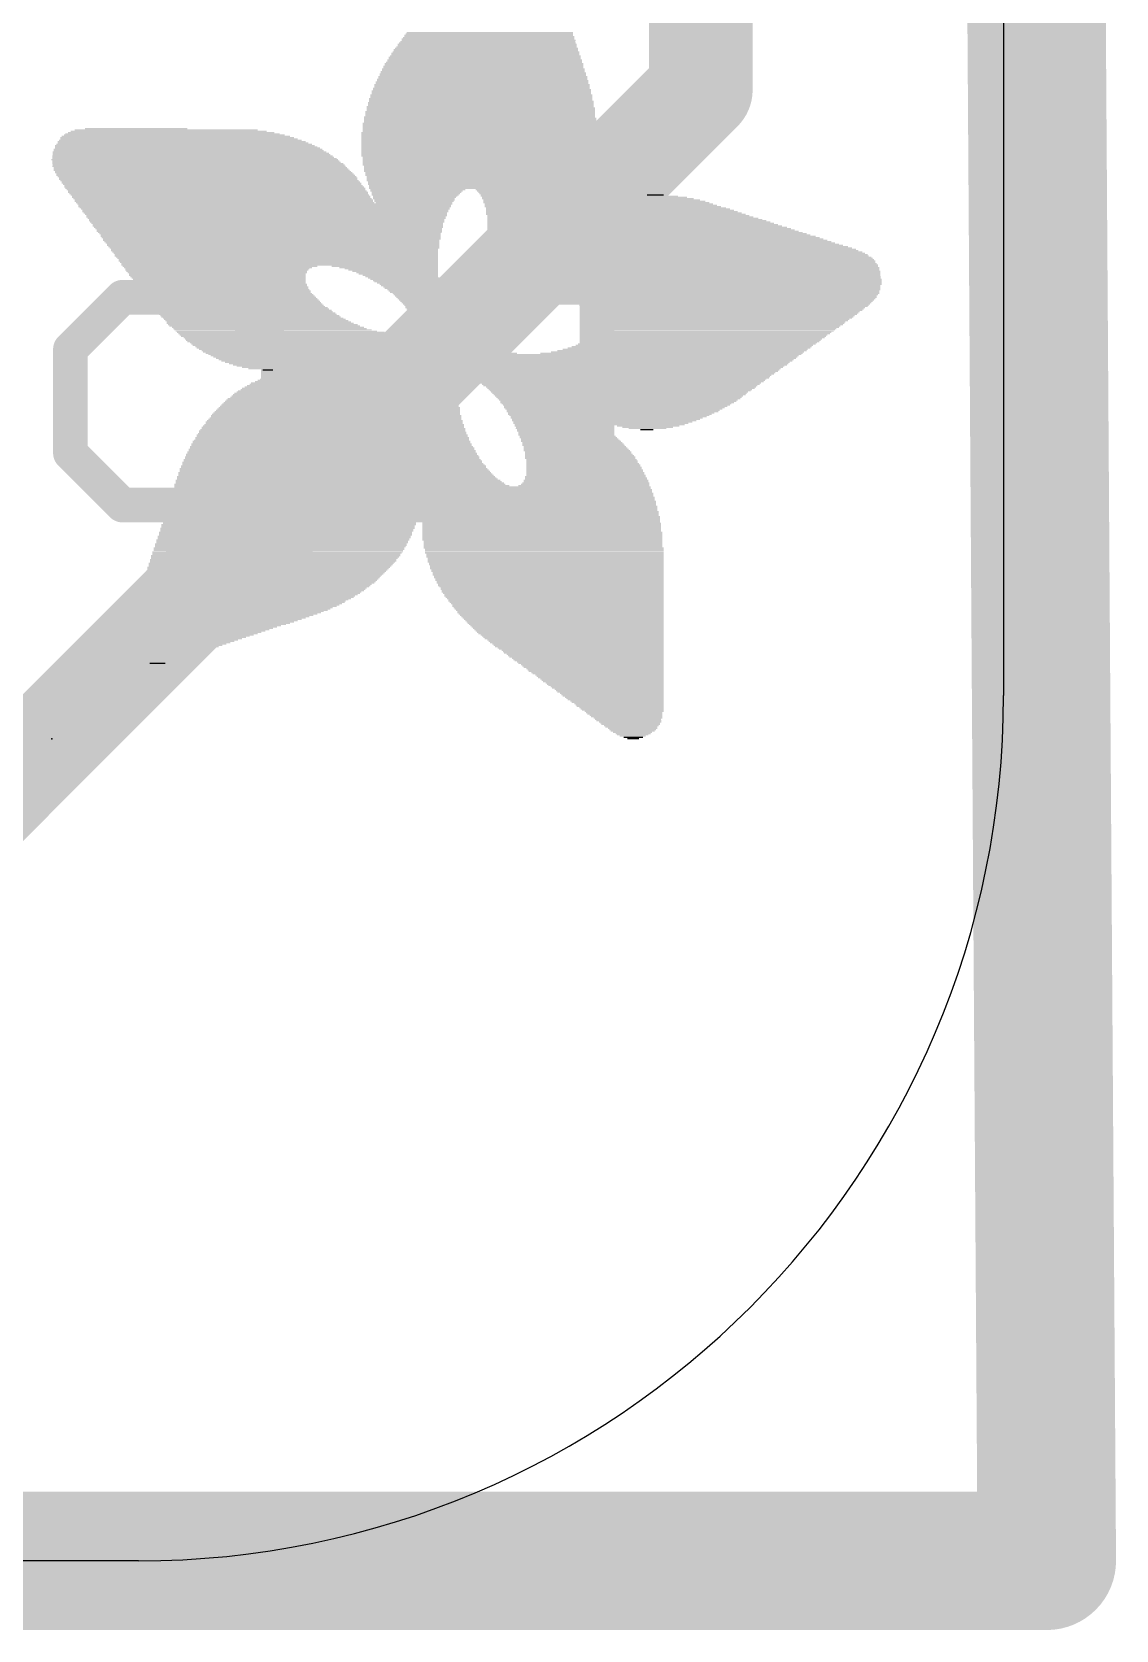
# Model space of a CAD drawing. Extents: x -0.2 to 18.1, y -0.2 to 19.4.
# Drawn here: x 14.928 to 18.11, y -0.203 to 4.488 of the extents above; entities that cross this region are included whole.
import ezdxf

# ---------------------------------------------------------------- set-up
doc = ezdxf.new("R2010")
doc.units = 0
for name, color, linetype in [('1', 12, 'CONTINUOUS'), ('16', 132, 'CONTINUOUS'), ('20', 53, 'CONTINUOUS'), ('21', 40, 'CONTINUOUS'), ('22', 6, 'CONTINUOUS'), ('23', 53, 'CONTINUOUS')]:
    doc.layers.add(name, color=color, linetype=linetype)

# ---------------------------------------------------------------- blocks, each defined once
blk = doc.blocks.new('RECT')
blk.add_solid([(-0.5, -0.5), (0.5, -0.5), (-0.5, 0.5), (0.5, 0.5)])

msp = doc.modelspace()

# ---------------------------------------------------------------- linework, layer by layer
at = {"layer": '1', "const_width": 0.3048}
for points in [[(16.891, 4.318), (16.891, 8.763)], [(13.97, 1.397), (16.891, 4.318)]]:
    msp.add_lwpolyline(points, dxfattribs=at)
at = {"layer": '1', "const_width": 0.1524}
for points in [[(16.9449, 4.2641, 1), (16.8371, 4.3719)], [(16.8148, 4.318, 1), (16.9672, 4.318)]]:
    msp.add_lwpolyline(points, format="xyb", dxfattribs=at)
at = {"layer": '16', "const_width": 0.4064}
for points in [[(17.78, 19.177), (17.907, 0)], [(17.907, 0), (0.127, 0)]]:
    msp.add_lwpolyline(points, dxfattribs=at)
at = {"layer": '16', "const_width": 0.2032}
for points in [[(17.907, -0.1016, 1), (17.907, 0.1016)], [(17.8054, -0.0007, 1), (18.0086, 0.0007)]]:
    msp.add_lwpolyline(points, format="xyb", dxfattribs=at)
at = {"layer": '20'}
for p, q in [((17.78, 16.637), (17.78, 2.54)), ((15.24, 0), (2.54, 0))]:
    msp.add_line(p, q, dxfattribs=at)
msp.add_arc((15.24, 2.54), 2.54, 270, 0, dxfattribs=at)
at = {"layer": '22', "const_width": 0.1016}
for points in [[(16.5862, 4.014), (16.5862, 3.0988)], [(15.0405, 3.5564), (15.193, 3.7089)], [(15.193, 3.7089), (15.4981, 3.7089)], [(15.4981, 3.7089), (15.6506, 3.5564)], [(15.0405, 3.2513), (15.0405, 3.5564)], [(15.6506, 3.5564), (15.6506, 3.2513)], [(15.193, 3.0988), (15.0405, 3.2513)], [(15.6506, 3.2513), (15.4981, 3.0988)], [(15.4981, 3.0988), (15.193, 3.0988)], [(16.5862, 3.0988), (15.976, 3.0988)]]:
    msp.add_lwpolyline(points, dxfattribs=at)
at = {"layer": '22', "const_width": 0.0508}
for points in [[(16.6116, 4.014, 1), (16.5608, 4.014)], [(15.193, 3.7343, 1), (15.193, 3.6835)], [(15.211, 3.691, 1), (15.1751, 3.7269)], [(15.5161, 3.7269, 1), (15.4801, 3.691)], [(15.4981, 3.6835, 1), (15.4981, 3.7343)], [(15.0659, 3.5564, 1), (15.0151, 3.5564)], [(15.0226, 3.5744, 1), (15.0585, 3.5384)], [(15.676, 3.5564, 1), (15.6252, 3.5564)], [(15.6327, 3.5384, 1), (15.6686, 3.5744)], [(15.0585, 3.2693, 1), (15.0226, 3.2334)], [(15.6686, 3.2334, 1), (15.6327, 3.2693)], [(15.0151, 3.2513, 1), (15.0659, 3.2513)], [(15.6252, 3.2513, 1), (15.676, 3.2513)], [(15.193, 3.1242, 1), (15.193, 3.0734)], [(15.4981, 3.0734, 1), (15.4981, 3.1242)], [(15.976, 3.1242, 1), (15.976, 3.0734)], [(16.5862, 3.0734, 1), (16.5862, 3.1242)], [(15.1751, 3.0808, 1), (15.211, 3.1168)], [(15.4801, 3.1168, 1), (15.5161, 3.0808)], [(16.5608, 3.0988, 1), (16.6116, 3.0988)]]:
    msp.add_lwpolyline(points, format="xyb", dxfattribs=at)
at = {"layer": '23'}
msp.add_point((14.986, 2.413), dxfattribs=at)

# ---------------------------------------------------------------- block references
at = {"layer": '21'}
for p, xscale, yscale in [((16.2643, 4.4552), 0.5181, 0.0038), ((16.2661, 4.459), 0.5143, 0.0038), ((16.2661, 4.4666), 0.5067, 0.0038), ((16.2681, 4.4628), 0.5105, 0.0038), ((16.2681, 4.4704), 0.5029, 0.0038), ((16.2681, 4.478), 0.4953, 0.0038), ((16.27, 4.4742), 0.4991, 0.0038), ((16.27, 4.4818), 0.4915, 0.0038), ((16.2719, 4.4856), 0.4877, 0.0038), ((16.2567, 4.4133), 0.5639, 0.0039), ((16.2567, 4.4094), 0.5639, 0.0038), ((16.2585, 4.4171), 0.5601, 0.0038), ((16.2585, 4.4247), 0.5525, 0.0038), ((16.2585, 4.4209), 0.5525, 0.0038), ((16.2605, 4.4285), 0.5487, 0.0038), ((16.2605, 4.4361), 0.5411, 0.0038), ((16.2605, 4.4323), 0.5411, 0.0038), ((16.2624, 4.4399), 0.5373, 0.0038), ((16.2624, 4.4437), 0.5295, 0.0038), ((16.2643, 4.4514), 0.5257, 0.0039), ((16.2643, 4.4475), 0.5257, 0.0038), ((16.2509, 4.3637), 0.6058, 0.0038), ((16.2509, 4.3713), 0.5982, 0.0038), ((16.2528, 4.3675), 0.602, 0.0038), ((16.2528, 4.379), 0.5944, 0.0038), ((16.2528, 4.3752), 0.5944, 0.0039), ((16.2529, 4.3866), 0.5867, 0.0038), ((16.2529, 4.3828), 0.5867, 0.0038), ((16.2548, 4.3942), 0.5829, 0.0038), ((16.2548, 4.3904), 0.5829, 0.0038), ((16.2548, 4.398), 0.5753, 0.0038), ((16.2567, 4.4056), 0.5715, 0.0038), ((16.2567, 4.4018), 0.5715, 0.0038), ((16.2472, 4.3142), 0.6439, 0.0038), ((16.2471, 4.3218), 0.6362, 0.0038), ((16.2491, 4.318), 0.6401, 0.0038), ((16.249, 4.3332), 0.6324, 0.0038), ((16.249, 4.3294), 0.6324, 0.0038), ((16.249, 4.3256), 0.6324, 0.0038), ((16.249, 4.3409), 0.6248, 0.0038), ((16.249, 4.3371), 0.6248, 0.0039), ((16.249, 4.3485), 0.6172, 0.0038), ((16.2509, 4.3447), 0.621, 0.0038), ((16.2509, 4.3561), 0.6134, 0.0038), ((16.2509, 4.3523), 0.6134, 0.0038), ((16.2509, 4.3599), 0.6058, 0.0038), ((16.2433, 4.2685), 0.6668, 0.0038), ((16.2452, 4.2799), 0.663, 0.0038), ((16.2452, 4.2761), 0.663, 0.0038), ((16.2452, 4.2723), 0.663, 0.0038), ((16.2452, 4.2913), 0.6554, 0.0038), ((16.2452, 4.2875), 0.6554, 0.0038), ((16.2471, 4.2837), 0.6592, 0.0038), ((16.2472, 4.3028), 0.6515, 0.0038), ((16.2472, 4.299), 0.6515, 0.0039), ((16.2472, 4.2951), 0.6515, 0.0038), ((16.2472, 4.3104), 0.6439, 0.0038), ((16.2472, 4.3066), 0.6439, 0.0038), ((16.2414, 4.238), 0.6782, 0.0038), ((16.2433, 4.2342), 0.682, 0.0038), ((16.2433, 4.2304), 0.682, 0.0038), ((16.2433, 4.2266), 0.682, 0.0038), ((16.2433, 4.2228), 0.682, 0.0039), ((16.2433, 4.2532), 0.6744, 0.0038), ((16.2433, 4.2494), 0.6744, 0.0038), ((16.2433, 4.2456), 0.6744, 0.0038), ((16.2433, 4.2418), 0.6744, 0.0038), ((16.2452, 4.2647), 0.6706, 0.0038), ((16.2452, 4.2609), 0.6706, 0.0039), ((16.2452, 4.257), 0.6706, 0.0038), ((15.3537, 4.177), 0.6858, 0.0038), ((15.3594, 4.1732), 0.6972, 0.0038), ((15.3498, 4.1808), 0.6705, 0.0038), ((15.346, 4.1847), 0.6477, 0.0039), ((15.3404, 4.1885), 0.6287, 0.0038), ((15.3365, 4.1923), 0.6058, 0.0038), ((15.3289, 4.1961), 0.5754, 0.0038), ((15.3213, 4.1999), 0.5372, 0.0038), ((15.2337, 4.2037), 0.3009, 0.0038), ((16.2395, 4.1923), 0.6896, 0.0038), ((16.2395, 4.1885), 0.6896, 0.0038), ((16.2395, 4.1847), 0.6896, 0.0039), ((16.2395, 4.1808), 0.6896, 0.0038), ((16.2395, 4.177), 0.6896, 0.0038), ((16.2395, 4.1732), 0.6896, 0.0038), ((16.2414, 4.2189), 0.6858, 0.0038), ((16.2414, 4.2151), 0.6858, 0.0038), ((16.2414, 4.2113), 0.6858, 0.0038), ((16.2414, 4.2075), 0.6858, 0.0038), ((16.2414, 4.2037), 0.6858, 0.0038), ((16.2414, 4.1999), 0.6858, 0.0038), ((16.2414, 4.1961), 0.6858, 0.0038), ((15.3956, 4.1275), 0.8153, 0.0038), ((15.3899, 4.1351), 0.8039, 0.0038), ((15.3937, 4.1313), 0.8115, 0.0038), ((15.388, 4.1389), 0.7925, 0.0038), ((15.3861, 4.1427), 0.7887, 0.0038), ((15.3841, 4.1466), 0.7773, 0.0039), ((15.3765, 4.1542), 0.762, 0.0038), ((15.3803, 4.1504), 0.7696, 0.0038), ((15.3746, 4.158), 0.7506, 0.0038), ((15.367, 4.1656), 0.7278, 0.0038), ((15.3708, 4.1618), 0.7354, 0.0038), ((15.3632, 4.1694), 0.7124, 0.0038), ((16.2395, 4.1694), 0.6896, 0.0038), ((16.2395, 4.1656), 0.6896, 0.0038), ((16.2395, 4.1618), 0.6896, 0.0038), ((16.2395, 4.158), 0.6896, 0.0038), ((16.2395, 4.1542), 0.6896, 0.0038), ((16.2395, 4.1504), 0.6896, 0.0038), ((16.2395, 4.1466), 0.6896, 0.0039), ((16.2395, 4.1427), 0.6896, 0.0038), ((16.2395, 4.1389), 0.6896, 0.0038), ((16.2395, 4.1351), 0.6896, 0.0038), ((16.2395, 4.1313), 0.6896, 0.0038), ((16.2395, 4.1275), 0.6896, 0.0038), ((15.4051, 4.1123), 0.842, 0.0038), ((15.4184, 4.0932), 0.8611, 0.0038), ((15.3994, 4.1237), 0.823, 0.0038), ((15.4013, 4.1199), 0.8268, 0.0038), ((15.4051, 4.1161), 0.8344, 0.0038), ((15.4089, 4.1085), 0.842, 0.0039), ((15.4108, 4.1046), 0.8458, 0.0038), ((15.4146, 4.1008), 0.8534, 0.0038), ((15.4166, 4.097), 0.8573, 0.0038), ((15.4223, 4.0894), 0.8611, 0.0038), ((15.4261, 4.0818), 0.8687, 0.0038), ((15.4242, 4.0856), 0.8649, 0.0038), ((16.2376, 4.1237), 0.6858, 0.0038), ((16.2395, 4.1199), 0.682, 0.0038), ((16.2395, 4.1161), 0.682, 0.0038), ((16.2395, 4.1123), 0.682, 0.0038), ((16.2395, 4.1085), 0.682, 0.0039), ((16.2395, 4.1046), 0.682, 0.0038), ((16.2376, 4.1008), 0.6782, 0.0038), ((16.2376, 4.097), 0.6782, 0.0038), ((16.2395, 4.0932), 0.6744, 0.0038), ((16.2395, 4.0894), 0.6744, 0.0038), ((16.2395, 4.0856), 0.6744, 0.0038), ((16.2376, 4.0818), 0.6706, 0.0038), ((15.4299, 4.078), 0.8687, 0.0038), ((15.4318, 4.0742), 0.8725, 0.0038), ((15.4375, 4.0665), 0.8763, 0.0038), ((15.4356, 4.0704), 0.8725, 0.0039), ((15.4413, 4.0627), 0.8763, 0.0038), ((15.4451, 4.0589), 0.8763, 0.0038), ((15.4451, 4.0551), 0.8763, 0.0038), ((15.4489, 4.0513), 0.8763, 0.0038), ((15.4527, 4.0475), 0.8763, 0.0038), ((15.4547, 4.0437), 0.8801, 0.0038), ((15.4566, 4.0399), 0.8763, 0.0038), ((15.4604, 4.0361), 0.8763, 0.0038), ((15.4623, 4.0323), 0.8801, 0.0039), ((16.2376, 4.078), 0.6706, 0.0038), ((16.2395, 4.0742), 0.6668, 0.0038), ((16.2395, 4.0704), 0.6668, 0.0039), ((16.2376, 4.0665), 0.663, 0.0038), ((16.2395, 4.0627), 0.6592, 0.0038), ((16.2395, 4.0589), 0.6592, 0.0038), ((16.2395, 4.0551), 0.6592, 0.0038), ((16.2376, 4.0513), 0.6553, 0.0038), ((16.2395, 4.0475), 0.6515, 0.0038), ((16.2395, 4.0437), 0.6515, 0.0038), ((16.2376, 4.0399), 0.6477, 0.0038), ((16.2395, 4.0361), 0.6439, 0.0038), ((16.2376, 4.0323), 0.6401, 0.0039), ((15.4661, 4.0284), 0.8801, 0.0038), ((15.468, 4.0246), 0.8763, 0.0038), ((15.4718, 4.0208), 0.8763, 0.0038), ((15.4737, 4.017), 0.8801, 0.0038), ((15.4756, 4.0132), 0.8763, 0.0038), ((15.4794, 4.0094), 0.8763, 0.0038), ((15.4832, 4.0056), 0.8763, 0.0038), ((15.4832, 4.0018), 0.8763, 0.0038), ((15.487, 3.998), 0.8763, 0.0038), ((15.4909, 3.9942), 0.8763, 0.0039), ((15.4909, 3.9903), 0.8763, 0.0038), ((15.4947, 3.9865), 0.8763, 0.0038), ((16.2376, 4.0284), 0.6401, 0.0038), ((16.0604, 4.0246), 0.2781, 0.0038), ((16.0567, 4.0208), 0.2705, 0.0038), ((16.0547, 4.0132), 0.259, 0.0038), ((16.0528, 4.0094), 0.2552, 0.0038), ((16.0567, 4.017), 0.2629, 0.0038), ((16.0528, 4.0056), 0.2476, 0.0038), ((16.0509, 4.0018), 0.2438, 0.0038), ((16.049, 3.998), 0.24, 0.0038), ((16.0509, 3.9942), 0.2362, 0.0039), ((16.049, 3.9903), 0.2324, 0.0038), ((16.049, 3.9865), 0.2248, 0.0038), ((16.3938, 4.0246), 0.3276, 0.0038), ((16.3938, 4.0208), 0.32, 0.0038), ((16.3957, 4.017), 0.3162, 0.0038), ((16.3957, 4.0132), 0.3086, 0.0038), ((16.3976, 4.0094), 0.3048, 0.0038), ((16.3957, 4.0056), 0.301, 0.0038), ((16.3976, 4.0018), 0.2972, 0.0038), ((16.3957, 3.998), 0.2934, 0.0038), ((16.3976, 3.9942), 0.2896, 0.0039), ((16.3957, 3.9903), 0.2858, 0.0038), ((16.3957, 3.9865), 0.2858, 0.0038), ((16.7653, 3.9865), 0.301, 0.0038), ((16.7653, 3.9903), 0.2781, 0.0038), ((16.7653, 3.9942), 0.2477, 0.0039), ((16.7614, 3.998), 0.2171, 0.0038), ((16.7614, 4.0018), 0.1791, 0.0038), ((16.7596, 4.0056), 0.1295, 0.0038), ((16.7577, 4.0094), 0.0495, 0.0038), ((15.6109, 3.9827), 1.1011, 0.0038), ((15.6109, 3.9789), 1.0935, 0.0038), ((15.6109, 3.9751), 1.0935, 0.0038), ((15.6109, 3.9713), 1.0859, 0.0038), ((15.6128, 3.9675), 1.0821, 0.0038), ((15.6128, 3.9637), 1.0745, 0.0038), ((15.6128, 3.9599), 1.0745, 0.0038), ((15.6127, 3.9561), 1.0668, 0.0039), ((15.6147, 3.9522), 1.0629, 0.0038), ((15.6166, 3.9484), 1.0591, 0.0038), ((15.6147, 3.9446), 1.0553, 0.0038), ((15.6166, 3.9408), 1.0515, 0.0038), ((16.3957, 3.9827), 0.2782, 0.0038), ((16.3957, 3.9789), 0.2782, 0.0038), ((16.3938, 3.9751), 0.2744, 0.0038), ((16.3938, 3.9713), 0.2667, 0.0038), ((16.3938, 3.9675), 0.2667, 0.0038), ((16.3919, 3.9637), 0.2629, 0.0038), ((16.388, 3.9522), 0.2553, 0.0038), ((16.39, 3.9599), 0.2591, 0.0038), ((16.39, 3.9561), 0.2591, 0.0039), ((16.3881, 3.9484), 0.2476, 0.0038), ((16.3862, 3.9446), 0.2438, 0.0038), ((16.3862, 3.9408), 0.2438, 0.0038), ((16.7958, 3.9408), 0.5295, 0.0038), ((16.7901, 3.9446), 0.5105, 0.0038), ((16.7882, 3.9484), 0.4915, 0.0038), ((16.7843, 3.9522), 0.4762, 0.0038), ((16.7824, 3.9561), 0.4572, 0.0039), ((16.7786, 3.9599), 0.442, 0.0038), ((16.7767, 3.9637), 0.423, 0.0038), ((16.7748, 3.9675), 0.4038, 0.0038), ((16.7729, 3.9713), 0.3848, 0.0038), ((16.7691, 3.9751), 0.362, 0.0038), ((16.7672, 3.9789), 0.3429, 0.0038), ((16.7672, 3.9827), 0.32, 0.0038), ((15.6166, 3.937), 1.0439, 0.0038), ((15.6166, 3.9332), 1.0439, 0.0038), ((15.6185, 3.9294), 1.0401, 0.0038), ((15.6185, 3.9256), 1.0325, 0.0038), ((15.6204, 3.9218), 1.0287, 0.0038), ((15.6204, 3.918), 1.0287, 0.0039), ((15.6223, 3.9141), 1.0249, 0.0038), ((15.6223, 3.9103), 1.0173, 0.0038), ((15.6242, 3.9065), 1.0135, 0.0038), ((15.6242, 3.9027), 1.0135, 0.0038), ((15.6261, 3.8989), 1.0096, 0.0038), ((15.6261, 3.8951), 1.002, 0.0038), ((16.3843, 3.937), 0.24, 0.0038), ((16.3824, 3.9332), 0.2362, 0.0038), ((16.3805, 3.9294), 0.2324, 0.0038), ((16.3805, 3.9256), 0.2324, 0.0038), ((16.3786, 3.9218), 0.2286, 0.0038), ((16.3728, 3.9103), 0.2171, 0.0038), ((16.3728, 3.9065), 0.2171, 0.0038), ((16.7329, 3.8951), 0.9372, 0.0038), ((16.3767, 3.918), 0.2247, 0.0039), ((16.3748, 3.9141), 0.2209, 0.0038), ((16.371, 3.9027), 0.2133, 0.0038), ((16.3691, 3.8989), 0.2095, 0.0038), ((16.8339, 3.8989), 0.7125, 0.0038), ((16.83, 3.9027), 0.6973, 0.0038), ((16.8262, 3.9065), 0.682, 0.0038), ((16.8224, 3.9103), 0.6668, 0.0038), ((16.8206, 3.9141), 0.6477, 0.0038), ((16.8148, 3.918), 0.6286, 0.0039), ((16.811, 3.9218), 0.6134, 0.0038), ((16.8072, 3.9256), 0.5982, 0.0038), ((16.8053, 3.9294), 0.5791, 0.0038), ((16.8014, 3.9332), 0.5639, 0.0038), ((16.7977, 3.937), 0.5487, 0.0038), ((15.628, 3.8913), 0.9982, 0.0038), ((15.628, 3.8875), 0.9982, 0.0038), ((15.6299, 3.8837), 0.9944, 0.0038), ((15.6318, 3.8799), 0.9906, 0.0039), ((15.6299, 3.876), 0.9868, 0.0038), ((15.6318, 3.8722), 0.983, 0.0038), ((15.6337, 3.8684), 0.9792, 0.0038), ((15.6356, 3.8646), 0.9754, 0.0038), ((15.6356, 3.8608), 0.9754, 0.0038), ((15.6375, 3.857), 0.9716, 0.0038), ((15.6394, 3.8532), 0.9678, 0.0038), ((15.6395, 3.8494), 0.9601, 0.0038), ((15.6395, 3.8456), 0.9601, 0.0038), ((16.7786, 3.8646), 1.0364, 0.0038), ((16.7843, 3.8608), 1.0478, 0.0038), ((16.7919, 3.857), 1.063, 0.0038), ((16.7977, 3.8532), 1.0745, 0.0038), ((16.8034, 3.8494), 1.0859, 0.0038), ((16.8072, 3.8456), 1.0935, 0.0038), ((16.7386, 3.8913), 0.9486, 0.0038), ((16.7462, 3.8875), 0.9639, 0.0038), ((16.7634, 3.876), 0.9982, 0.0038), ((16.7691, 3.8722), 1.0096, 0.0038), ((16.7748, 3.8684), 1.021, 0.0038), ((16.752, 3.8837), 0.9753, 0.0038), ((16.7577, 3.8799), 0.9867, 0.0039), ((15.6414, 3.8418), 0.9563, 0.0039), ((15.6433, 3.8379), 0.9525, 0.0038), ((15.6452, 3.8341), 0.9487, 0.0038), ((15.6452, 3.8303), 0.9487, 0.0038), ((15.6471, 3.8265), 0.9449, 0.0038), ((15.649, 3.8227), 0.9411, 0.0038), ((15.6509, 3.8189), 0.9373, 0.0038), ((15.6509, 3.8151), 0.9373, 0.0038), ((15.6528, 3.8113), 0.9335, 0.0038), ((15.6547, 3.8075), 0.9297, 0.0038), ((15.6547, 3.8037), 0.9297, 0.0039), ((15.4794, 3.7998), 0.5715, 0.0038), ((15.9633, 3.7998), 0.3124, 0.0038), ((16.83, 3.8037), 1.1621, 0.0039), ((16.83, 3.7998), 1.1621, 0.0038), ((16.83, 3.8075), 1.1545, 0.0038), ((16.8262, 3.8189), 1.1468, 0.0038), ((16.8281, 3.8151), 1.1506, 0.0038), ((16.8281, 3.8113), 1.1506, 0.0038), ((16.8148, 3.8379), 1.1164, 0.0038), ((16.8186, 3.8341), 1.124, 0.0038), ((16.8205, 3.8303), 1.1278, 0.0038), ((16.8243, 3.8265), 1.1354, 0.0038), ((16.8262, 3.8227), 1.1392, 0.0038), ((16.8129, 3.8418), 1.1049, 0.0039), ((15.4737, 3.796), 0.5524, 0.0038), ((15.4718, 3.7922), 0.541, 0.0038), ((15.4699, 3.7884), 0.5372, 0.0038), ((15.4699, 3.7846), 0.5296, 0.0038), ((15.4718, 3.7808), 0.5258, 0.0038), ((15.4718, 3.777), 0.5182, 0.0038), ((15.4718, 3.7732), 0.5182, 0.0038), ((15.4737, 3.7694), 0.5144, 0.0038), ((15.4756, 3.7656), 0.5106, 0.0039), ((15.4775, 3.7617), 0.5068, 0.0038), ((15.4775, 3.7579), 0.5068, 0.0038), ((15.4794, 3.7541), 0.503, 0.0038), ((15.9747, 3.796), 0.2896, 0.0038), ((15.9824, 3.7922), 0.2743, 0.0038), ((15.9881, 3.7884), 0.2629, 0.0038), ((15.9938, 3.7846), 0.2515, 0.0038), ((15.9995, 3.7808), 0.2401, 0.0038), ((16.0033, 3.777), 0.2324, 0.0038), ((16.009, 3.7732), 0.221, 0.0038), ((16.0128, 3.7694), 0.2134, 0.0038), ((16.0185, 3.7656), 0.2096, 0.0039), ((16.0223, 3.7617), 0.2019, 0.0038), ((16.0262, 3.7579), 0.1943, 0.0038), ((16.0281, 3.7541), 0.1905, 0.0038), ((16.8282, 3.7579), 1.1887, 0.0038), ((16.8282, 3.7541), 1.1887, 0.0038), ((16.83, 3.7617), 1.1849, 0.0038), ((16.8282, 3.7694), 1.1811, 0.0038), ((16.8282, 3.7656), 1.1811, 0.0039), ((16.83, 3.777), 1.1773, 0.0038), ((16.83, 3.7732), 1.1773, 0.0038), ((16.83, 3.7884), 1.1697, 0.0038), ((16.8319, 3.7846), 1.1735, 0.0038), ((16.8319, 3.7808), 1.1735, 0.0038), ((16.8319, 3.796), 1.1659, 0.0038), ((16.8319, 3.7922), 1.1659, 0.0038), ((15.4813, 3.7503), 0.4992, 0.0038), ((15.4832, 3.7465), 0.503, 0.0038), ((15.4852, 3.7427), 0.4991, 0.0038), ((15.489, 3.7389), 0.4991, 0.0038), ((15.4909, 3.7351), 0.4953, 0.0038), ((15.4928, 3.7313), 0.4991, 0.0038), ((15.4966, 3.7275), 0.4991, 0.0039), ((15.4985, 3.7236), 0.4953, 0.0038), ((15.5023, 3.7198), 0.4953, 0.0038), ((15.5042, 3.716), 0.4991, 0.0038), ((15.508, 3.7122), 0.4991, 0.0038), ((15.5118, 3.7084), 0.4991, 0.0038), ((15.5156, 3.7046), 0.4991, 0.0038), ((16.0319, 3.7503), 0.1829, 0.0038), ((16.0375, 3.7465), 0.1791, 0.0038), ((16.0395, 3.7427), 0.1753, 0.0038), ((16.0433, 3.7389), 0.1676, 0.0038), ((16.0452, 3.7351), 0.1638, 0.0038), ((16.0509, 3.7313), 0.16, 0.0038), ((16.0528, 3.7275), 0.1562, 0.0039), ((16.0547, 3.7236), 0.1524, 0.0038), ((16.0604, 3.7198), 0.1486, 0.0038), ((16.0623, 3.716), 0.1448, 0.0038), ((16.0661, 3.7122), 0.1448, 0.0038), ((16.07, 3.7084), 0.1447, 0.0038), ((16.0719, 3.7046), 0.1409, 0.0038), ((16.8014, 3.7046), 1.2039, 0.0038), ((16.8053, 3.7084), 1.204, 0.0038), ((16.8072, 3.7122), 1.2002, 0.0038), ((16.811, 3.716), 1.2002, 0.0038), ((16.8148, 3.7236), 1.2002, 0.0038), ((16.8148, 3.7198), 1.2002, 0.0038), ((16.8167, 3.7275), 1.1964, 0.0039), ((16.8205, 3.7351), 1.1964, 0.0038), ((16.8205, 3.7313), 1.1964, 0.0038), ((16.8224, 3.7427), 1.1925, 0.0038), ((16.8224, 3.7389), 1.1925, 0.0038), ((16.8263, 3.7503), 1.1925, 0.0038), ((16.8263, 3.7465), 1.1925, 0.0038), ((15.5175, 3.7008), 0.503, 0.0038), ((15.5213, 3.697), 0.503, 0.0038), ((15.5252, 3.6932), 0.5029, 0.0038), ((15.5271, 3.6894), 0.5067, 0.0039), ((15.5309, 3.6855), 0.5067, 0.0038), ((15.5347, 3.6817), 0.5067, 0.0038), ((15.5404, 3.6779), 0.5105, 0.0038), ((15.5442, 3.6741), 0.5105, 0.0038), ((15.548, 3.6703), 0.5182, 0.0038), ((15.5518, 3.6665), 0.5182, 0.0038), ((15.5575, 3.6627), 0.522, 0.0038), ((15.5613, 3.6589), 0.522, 0.0038), ((16.0756, 3.7008), 0.1409, 0.0038), ((16.0795, 3.697), 0.141, 0.0038), ((16.0852, 3.6932), 0.1448, 0.0038), ((16.7024, 3.6894), 1.3716, 0.0039), ((16.228, 3.6855), 0.4153, 0.0038), ((16.2185, 3.6817), 0.3886, 0.0038), ((16.209, 3.6779), 0.3696, 0.0038), ((16.2033, 3.6741), 0.3506, 0.0038), ((16.1938, 3.6665), 0.3239, 0.0038), ((16.1995, 3.6703), 0.3353, 0.0038), ((16.19, 3.6627), 0.3086, 0.0038), ((16.1862, 3.6589), 0.3009, 0.0038), ((16.7881, 3.6932), 1.2078, 0.0038), ((16.7938, 3.697), 1.2039, 0.0038), ((16.7977, 3.7008), 1.2039, 0.0038), ((16.9596, 3.6855), 0.8496, 0.0038), ((16.9672, 3.6817), 0.8268, 0.0038), ((16.9691, 3.6779), 0.8078, 0.0038), ((16.9711, 3.6741), 0.7963, 0.0038), ((16.9729, 3.6703), 0.7848, 0.0038), ((16.9729, 3.6665), 0.7696, 0.0038), ((16.9729, 3.6627), 0.762, 0.0038), ((16.9729, 3.6589), 0.7544, 0.0038), ((15.567, 3.6551), 0.5258, 0.0038), ((15.5708, 3.6513), 0.5258, 0.0039), ((15.5766, 3.6474), 0.5295, 0.0038), ((15.5823, 3.6436), 0.5334, 0.0038), ((15.588, 3.6398), 0.5372, 0.0038), ((15.5937, 3.636), 0.541, 0.0038), ((15.5975, 3.6322), 0.5486, 0.0038), ((15.6052, 3.6284), 0.5563, 0.0038), ((15.6109, 3.6246), 0.5601, 0.0038), ((15.6204, 3.6208), 0.5639, 0.0038), ((15.6261, 3.617), 0.5677, 0.0038), ((15.6356, 3.6132), 0.5792, 0.0039), ((16.15, 3.6132), 0.2439, 0.0039), ((16.1538, 3.617), 0.2439, 0.0038), ((16.1595, 3.6246), 0.2476, 0.0038), ((16.1576, 3.6208), 0.2438, 0.0038), ((16.1805, 3.6513), 0.2819, 0.0039), ((16.1729, 3.6436), 0.2667, 0.0038), ((16.171, 3.6398), 0.2629, 0.0038), ((16.1671, 3.636), 0.2552, 0.0038), ((16.1652, 3.6322), 0.2514, 0.0038), ((16.1633, 3.6284), 0.2476, 0.0038), ((16.1843, 3.6551), 0.2895, 0.0038), ((16.1767, 3.6474), 0.2743, 0.0038), ((16.9424, 3.617), 0.6934, 0.0038), ((16.9405, 3.6132), 0.6896, 0.0039), ((16.971, 3.6551), 0.743, 0.0038), ((16.9482, 3.6208), 0.6973, 0.0038), ((16.971, 3.6513), 0.7354, 0.0039), ((16.9691, 3.6474), 0.7316, 0.0038), ((16.9653, 3.6436), 0.7239, 0.0038), ((16.9634, 3.6398), 0.7201, 0.0038), ((16.9596, 3.636), 0.7125, 0.0038), ((16.9577, 3.6322), 0.7087, 0.0038), ((16.9558, 3.6284), 0.7049, 0.0038), ((16.952, 3.6246), 0.6973, 0.0038), ((15.6452, 3.6093), 0.5905, 0.0038), ((15.6585, 3.6055), 0.6096, 0.0038), ((15.8128, 3.6017), 0.9106, 0.0038), ((15.8147, 3.5979), 0.9068, 0.0038), ((15.8166, 3.5941), 0.903, 0.0038), ((15.8204, 3.5903), 0.8954, 0.0038), ((15.8223, 3.5865), 0.8916, 0.0038), ((15.8242, 3.5827), 0.8878, 0.0038), ((15.828, 3.5789), 0.8878, 0.0038), ((15.8319, 3.5751), 0.8801, 0.0039), ((15.8357, 3.5712), 0.8801, 0.0038), ((15.8395, 3.5674), 0.8801, 0.0038), ((15.8471, 3.5636), 0.8801, 0.0038), ((16.1366, 3.6055), 0.2629, 0.0038), ((16.1462, 3.6093), 0.2515, 0.0038), ((16.8644, 3.5636), 0.7049, 0.0038), ((16.872, 3.5674), 0.6973, 0.0038), ((16.8796, 3.5712), 0.6972, 0.0038), ((16.8853, 3.5751), 0.6934, 0.0039), ((16.8948, 3.5789), 0.6896, 0.0038), ((16.8986, 3.5827), 0.6896, 0.0038), ((16.9043, 3.5865), 0.6858, 0.0038), ((16.912, 3.5903), 0.6858, 0.0038), ((16.9158, 3.5941), 0.6858, 0.0038), ((16.9215, 3.5979), 0.682, 0.0038), ((16.9272, 3.6017), 0.6858, 0.0038), ((16.931, 3.6055), 0.6858, 0.0038), ((16.9367, 3.6093), 0.6896, 0.0038), ((15.8528, 3.5598), 0.8839, 0.0038), ((15.8604, 3.556), 0.884, 0.0038), ((15.8681, 3.5522), 0.8839, 0.0038), ((15.8776, 3.5484), 0.8953, 0.0038), ((15.8947, 3.5446), 0.9144, 0.0038), ((16.3157, 3.5408), 1.7412, 0.0038), ((16.3157, 3.537), 1.726, 0.0039), ((16.3176, 3.5331), 1.7145, 0.0038), ((16.3195, 3.5293), 1.703, 0.0038), ((16.3195, 3.5255), 1.6878, 0.0038), ((16.3214, 3.5217), 1.6764, 0.0038), ((16.3233, 3.5179), 1.6574, 0.0038), ((16.8053, 3.5446), 0.7696, 0.0038), ((16.8224, 3.5484), 0.743, 0.0038), ((16.8358, 3.5522), 0.7315, 0.0038), ((16.8453, 3.556), 0.7201, 0.0038), ((16.8567, 3.5598), 0.7124, 0.0038), ((16.3271, 3.5141), 1.6421, 0.0038), ((16.331, 3.5103), 1.6269, 0.0038), ((16.3328, 3.5065), 1.6078, 0.0038), ((16.3386, 3.5027), 1.5887, 0.0038), ((16.3443, 3.4989), 1.5621, 0.0039), ((15.6204, 3.495), 0.0305, 0.0038), ((15.7899, 3.4722), 0.362, 0.0038), ((15.7995, 3.476), 0.3581, 0.0038), ((15.809, 3.4798), 0.3543, 0.0038), ((15.8185, 3.4836), 0.3505, 0.0038), ((15.8319, 3.4874), 0.3467, 0.0038), ((15.8433, 3.4912), 0.3467, 0.0038), ((16.4033, 3.495), 1.4364, 0.0038), ((16.5824, 3.4912), 1.0706, 0.0038), ((16.5824, 3.4874), 1.0554, 0.0038), ((16.5824, 3.4836), 1.0478, 0.0038), ((16.5804, 3.4798), 1.0363, 0.0038), ((16.5785, 3.4722), 1.0249, 0.0038), ((16.5804, 3.476), 1.0287, 0.0038), ((15.7099, 3.4226), 0.3848, 0.0039), ((15.7137, 3.4265), 0.3848, 0.0038), ((15.7194, 3.4303), 0.381, 0.0038), ((15.7232, 3.4341), 0.381, 0.0038), ((15.7309, 3.4379), 0.381, 0.0038), ((15.7347, 3.4417), 0.381, 0.0038), ((15.7404, 3.4455), 0.3772, 0.0038), ((15.7461, 3.4493), 0.3734, 0.0038), ((15.7537, 3.4531), 0.3734, 0.0038), ((15.7575, 3.4569), 0.3734, 0.0038), ((15.7671, 3.4607), 0.3695, 0.0039), ((15.7728, 3.4646), 0.3657, 0.0038), ((15.7804, 3.4684), 0.3658, 0.0038), ((16.1213, 3.4226), 0.1181, 0.0039), ((16.1252, 3.4379), 0.1181, 0.0038), ((16.1252, 3.4341), 0.1181, 0.0038), ((16.1252, 3.4303), 0.1181, 0.0038), ((16.1233, 3.4265), 0.1143, 0.0038), ((16.5767, 3.4684), 1.0135, 0.0038), ((16.5748, 3.4646), 1.0097, 0.0038), ((16.1366, 3.4607), 0.1334, 0.0039), ((16.1328, 3.4569), 0.1258, 0.0038), ((16.1309, 3.4531), 0.122, 0.0038), ((16.129, 3.4493), 0.1182, 0.0038), ((16.129, 3.4455), 0.1182, 0.0038), ((16.1271, 3.4417), 0.1143, 0.0038), ((16.6548, 3.4607), 0.842, 0.0039), ((16.6548, 3.4569), 0.8268, 0.0038), ((16.6567, 3.4531), 0.8154, 0.0038), ((16.6547, 3.4493), 0.8039, 0.0038), ((16.6566, 3.4455), 0.7925, 0.0038), ((16.6567, 3.4417), 0.7848, 0.0038), ((16.6548, 3.4379), 0.7734, 0.0038), ((16.6548, 3.4341), 0.7658, 0.0038), ((16.6529, 3.4303), 0.7544, 0.0038), ((16.6529, 3.4265), 0.7468, 0.0038), ((16.6529, 3.4226), 0.7391, 0.0039), ((15.6642, 3.3769), 0.3924, 0.0038), ((15.668, 3.3807), 0.3924, 0.0038), ((15.6718, 3.3845), 0.3924, 0.0039), ((15.6737, 3.3884), 0.3886, 0.0038), ((15.6775, 3.3922), 0.3886, 0.0038), ((15.6813, 3.396), 0.3886, 0.0038), ((15.6851, 3.3998), 0.3886, 0.0038), ((15.689, 3.4036), 0.3887, 0.0038), ((15.6928, 3.4074), 0.3887, 0.0038), ((15.6966, 3.4112), 0.3886, 0.0038), ((15.7023, 3.415), 0.3848, 0.0038), ((15.7061, 3.4188), 0.3848, 0.0038), ((16.1119, 3.3769), 0.1447, 0.0038), ((16.1137, 3.3845), 0.1409, 0.0039), ((16.1137, 3.3807), 0.1409, 0.0038), ((16.1137, 3.3922), 0.1333, 0.0038), ((16.1137, 3.3884), 0.1333, 0.0038), ((16.1157, 3.3998), 0.1295, 0.0038), ((16.1157, 3.396), 0.1295, 0.0038), ((16.1176, 3.4074), 0.1257, 0.0038), ((16.1176, 3.4036), 0.1257, 0.0038), ((16.1195, 3.415), 0.1219, 0.0038), ((16.1195, 3.4112), 0.1219, 0.0038), ((16.1213, 3.4188), 0.1181, 0.0038), ((16.651, 3.4188), 0.7277, 0.0038), ((16.651, 3.415), 0.7201, 0.0038), ((16.651, 3.4112), 0.7125, 0.0038), ((16.6491, 3.4074), 0.7011, 0.0038), ((16.6491, 3.4036), 0.6934, 0.0038), ((16.6453, 3.3998), 0.6858, 0.0038), ((16.6434, 3.396), 0.6743, 0.0038), ((16.6434, 3.3922), 0.6667, 0.0038), ((16.6377, 3.3845), 0.6477, 0.0039), ((16.6415, 3.3884), 0.6553, 0.0038), ((16.6358, 3.3807), 0.6363, 0.0038), ((16.6338, 3.3769), 0.6248, 0.0038), ((15.6299, 3.3312), 0.4, 0.0038), ((15.6318, 3.335), 0.3962, 0.0038), ((15.6375, 3.3426), 0.4, 0.0038), ((15.6356, 3.3388), 0.3962, 0.0038), ((15.6394, 3.3465), 0.3962, 0.0039), ((15.6432, 3.3503), 0.3962, 0.0038), ((15.6471, 3.3541), 0.3963, 0.0038), ((15.6509, 3.3617), 0.3963, 0.0038), ((15.649, 3.3579), 0.3925, 0.0038), ((15.6547, 3.3655), 0.3963, 0.0038), ((15.6566, 3.3693), 0.3925, 0.0038), ((15.6604, 3.3731), 0.3924, 0.0038), ((16.1005, 3.3312), 0.1905, 0.0038), ((16.1024, 3.335), 0.1867, 0.0038), ((16.1024, 3.3426), 0.1791, 0.0038), ((16.1024, 3.3388), 0.1791, 0.0038), ((16.1043, 3.3465), 0.1753, 0.0039), ((16.1043, 3.3503), 0.1677, 0.0038), ((16.1061, 3.3541), 0.1639, 0.0038), ((16.1081, 3.3617), 0.1601, 0.0038), ((16.1081, 3.3579), 0.1601, 0.0038), ((16.108, 3.3655), 0.1524, 0.0038), ((16.11, 3.3731), 0.1485, 0.0038), ((16.11, 3.3693), 0.1485, 0.0038), ((16.6319, 3.3731), 0.621, 0.0038), ((16.6281, 3.3693), 0.6058, 0.0038), ((16.6243, 3.3655), 0.5982, 0.0038), ((16.6224, 3.3617), 0.5868, 0.0038), ((16.4471, 3.3579), 0.2286, 0.0038), ((16.451, 3.3541), 0.2363, 0.0038), ((16.4548, 3.3503), 0.2363, 0.0038), ((16.4586, 3.3465), 0.2439, 0.0039), ((16.4624, 3.3426), 0.2438, 0.0038), ((16.4662, 3.3388), 0.2514, 0.0038), ((16.47, 3.335), 0.2514, 0.0038), ((16.4738, 3.3312), 0.259, 0.0038), ((16.7367, 3.3579), 0.3429, 0.0038), ((16.7367, 3.3541), 0.32, 0.0038), ((16.7386, 3.3503), 0.301, 0.0038), ((16.7367, 3.3465), 0.282, 0.0039), ((16.7367, 3.3426), 0.259, 0.0038), ((16.7367, 3.3388), 0.2362, 0.0038), ((16.7367, 3.335), 0.2134, 0.0038), ((16.7367, 3.3312), 0.1828, 0.0038), ((15.6052, 3.2855), 0.4115, 0.0038), ((15.6052, 3.2817), 0.4115, 0.0038), ((15.6071, 3.2893), 0.4077, 0.0038), ((15.6109, 3.2969), 0.4077, 0.0038), ((15.6109, 3.2931), 0.4077, 0.0038), ((15.6147, 3.3045), 0.4077, 0.0038), ((15.6128, 3.3007), 0.4039, 0.0038), ((15.6166, 3.3084), 0.4039, 0.0039), ((15.6204, 3.316), 0.4039, 0.0038), ((15.6185, 3.3122), 0.4001, 0.0038), ((15.6223, 3.3198), 0.4001, 0.0038), ((15.6261, 3.3274), 0.4, 0.0038), ((15.6261, 3.3236), 0.4, 0.0038), ((16.0832, 3.2817), 0.2629, 0.0038), ((16.0852, 3.2855), 0.2591, 0.0038), ((16.0871, 3.2893), 0.2476, 0.0038), ((16.089, 3.2931), 0.2438, 0.0038), ((16.0909, 3.2969), 0.24, 0.0038), ((16.0909, 3.3007), 0.2324, 0.0038), ((16.0928, 3.3045), 0.2286, 0.0038), ((16.0928, 3.3084), 0.221, 0.0039), ((16.0947, 3.3122), 0.2172, 0.0038), ((16.0947, 3.316), 0.2096, 0.0038), ((16.0966, 3.3198), 0.2058, 0.0038), ((16.0985, 3.3236), 0.2019, 0.0038), ((16.0985, 3.3274), 0.1943, 0.0038), ((16.4795, 3.3236), 0.2629, 0.0038), ((16.4777, 3.3274), 0.2591, 0.0038), ((16.4853, 3.3198), 0.2667, 0.0038), ((16.4871, 3.316), 0.2705, 0.0038), ((16.4947, 3.3084), 0.2781, 0.0039), ((16.491, 3.3122), 0.2705, 0.0038), ((16.4967, 3.3045), 0.2819, 0.0038), ((16.5005, 3.3007), 0.2819, 0.0038), ((16.5024, 3.2969), 0.2858, 0.0038), ((16.5062, 3.2931), 0.2858, 0.0038), ((16.5081, 3.2893), 0.2896, 0.0038), ((16.51, 3.2855), 0.2934, 0.0038), ((16.5138, 3.2817), 0.2934, 0.0038), ((16.7348, 3.3274), 0.1486, 0.0038), ((16.7348, 3.3236), 0.1105, 0.0038), ((16.7328, 3.3198), 0.0381, 0.0038), ((15.5975, 3.2398), 0.442, 0.0038), ((15.6013, 3.236), 0.4496, 0.0038), ((15.5975, 3.2474), 0.4344, 0.0038), ((15.5975, 3.2436), 0.4344, 0.0038), ((15.5975, 3.255), 0.4268, 0.0038), ((15.5975, 3.2512), 0.4268, 0.0038), ((15.5995, 3.2626), 0.4229, 0.0038), ((15.5995, 3.2588), 0.4229, 0.0038), ((15.6014, 3.2703), 0.4191, 0.0039), ((15.6014, 3.2664), 0.4191, 0.0038), ((15.6033, 3.2779), 0.4153, 0.0038), ((15.6033, 3.2741), 0.4153, 0.0038), ((16.0566, 3.236), 0.3696, 0.0038), ((16.0624, 3.2398), 0.3581, 0.0038), ((16.0643, 3.2436), 0.3467, 0.0038), ((16.0662, 3.2474), 0.3353, 0.0038), ((16.07, 3.2512), 0.3277, 0.0038), ((16.0719, 3.255), 0.3163, 0.0038), ((16.0757, 3.2588), 0.3086, 0.0038), ((16.0757, 3.2626), 0.301, 0.0038), ((16.0795, 3.2664), 0.2934, 0.0038), ((16.0795, 3.2703), 0.2857, 0.0039), ((16.0814, 3.2741), 0.2743, 0.0038), ((16.0832, 3.2779), 0.2705, 0.0038), ((16.5157, 3.2779), 0.2972, 0.0038), ((16.5176, 3.2741), 0.301, 0.0038), ((16.5214, 3.2703), 0.301, 0.0039), ((16.5233, 3.2664), 0.3048, 0.0038), ((16.5252, 3.2626), 0.3086, 0.0038), ((16.5272, 3.2588), 0.3125, 0.0038), ((16.531, 3.255), 0.3125, 0.0038), ((16.531, 3.2512), 0.3125, 0.0038), ((16.5328, 3.2474), 0.3163, 0.0038), ((16.5367, 3.2398), 0.3239, 0.0038), ((16.5367, 3.236), 0.3239, 0.0038), ((16.5348, 3.2436), 0.3201, 0.0038), ((15.8166, 3.1941), 0.9182, 0.0039), ((15.8185, 3.1902), 0.922, 0.0038), ((15.8128, 3.2055), 0.903, 0.0038), ((15.8147, 3.2017), 0.9068, 0.0038), ((15.8166, 3.1979), 0.9106, 0.0038), ((15.8128, 3.2131), 0.8953, 0.0038), ((15.8128, 3.2093), 0.8953, 0.0038), ((15.809, 3.2245), 0.8801, 0.0038), ((15.8109, 3.2207), 0.8839, 0.0038), ((15.8128, 3.2169), 0.8877, 0.0038), ((15.607, 3.2322), 0.4686, 0.0039), ((15.8109, 3.2283), 0.8763, 0.0038), ((16.0471, 3.2322), 0.3962, 0.0039), ((16.5405, 3.2322), 0.3238, 0.0039), ((16.5424, 3.2283), 0.3276, 0.0038), ((16.5424, 3.2245), 0.3276, 0.0038), ((16.5443, 3.2207), 0.3314, 0.0038), ((16.5462, 3.2169), 0.3352, 0.0038), ((16.5462, 3.2131), 0.3352, 0.0038), ((16.5481, 3.2093), 0.339, 0.0038), ((16.5481, 3.2055), 0.339, 0.0038), ((16.5501, 3.2017), 0.3429, 0.0038), ((16.5501, 3.1979), 0.3429, 0.0038), ((16.552, 3.1941), 0.3467, 0.0039), ((16.552, 3.1902), 0.3467, 0.0038), ((16.0433, 3.1483), 1.4021, 0.0038), ((16.0451, 3.1445), 1.4059, 0.0038), ((15.8318, 3.1598), 0.9716, 0.0038), ((15.8375, 3.156), 0.983, 0.0039), ((16.0451, 3.1521), 1.3983, 0.0038), ((15.8262, 3.1712), 0.9525, 0.0038), ((15.8281, 3.1674), 0.9563, 0.0038), ((15.8319, 3.1636), 0.9639, 0.0038), ((15.8204, 3.1826), 0.9334, 0.0038), ((15.8223, 3.1788), 0.9372, 0.0038), ((15.8242, 3.175), 0.941, 0.0038), ((15.8204, 3.1864), 0.9258, 0.0038), ((16.5481, 3.156), 0.3848, 0.0039), ((16.5519, 3.1598), 0.3772, 0.0038), ((16.5538, 3.1636), 0.3734, 0.0038), ((16.5538, 3.1712), 0.3658, 0.0038), ((16.5538, 3.1674), 0.3658, 0.0038), ((16.5519, 3.1826), 0.3544, 0.0038), ((16.5538, 3.1788), 0.3582, 0.0038), ((16.5538, 3.175), 0.3582, 0.0038), ((16.5539, 3.1864), 0.3505, 0.0038), ((15.6985, 3.1026), 0.7429, 0.0038), ((15.6985, 3.0988), 0.7429, 0.0038), ((15.6985, 3.095), 0.7429, 0.0038), ((16.0433, 3.114), 1.4249, 0.0038), ((16.0452, 3.1102), 1.4288, 0.0038), ((16.0452, 3.1064), 1.4288, 0.0038), ((16.0433, 3.1255), 1.4173, 0.0038), ((16.0451, 3.1217), 1.4211, 0.0038), ((16.0451, 3.1179), 1.4211, 0.0039), ((16.0433, 3.1369), 1.4097, 0.0038), ((16.0451, 3.1331), 1.4135, 0.0038), ((16.0451, 3.1293), 1.4135, 0.0038), ((16.0451, 3.1407), 1.4059, 0.0038), ((16.4167, 3.1026), 0.6858, 0.0038), ((16.4167, 3.0988), 0.6858, 0.0038), ((16.4186, 3.095), 0.6896, 0.0038), ((15.6852, 3.0531), 0.7467, 0.0038), ((15.6833, 3.0493), 0.7429, 0.0038), ((15.689, 3.0683), 0.7467, 0.0038), ((15.6871, 3.0645), 0.7429, 0.0038), ((15.6871, 3.0607), 0.7429, 0.0038), ((15.6871, 3.0569), 0.7429, 0.0038), ((15.6928, 3.0798), 0.7467, 0.0039), ((15.6909, 3.0759), 0.7429, 0.0038), ((15.6909, 3.0721), 0.7429, 0.0038), ((15.6966, 3.0912), 0.7467, 0.0038), ((15.6947, 3.0874), 0.7429, 0.0038), ((15.6947, 3.0836), 0.7429, 0.0038), ((16.4186, 3.0912), 0.6896, 0.0038), ((16.4186, 3.0874), 0.6896, 0.0038), ((16.4186, 3.0836), 0.6896, 0.0038), ((16.4205, 3.0798), 0.6934, 0.0039), ((16.4205, 3.0759), 0.6934, 0.0038), ((16.4205, 3.0721), 0.6934, 0.0038), ((16.4205, 3.0683), 0.6934, 0.0038), ((16.4224, 3.0645), 0.6972, 0.0038), ((16.4224, 3.0607), 0.6972, 0.0038), ((16.4224, 3.0569), 0.6972, 0.0038), ((16.4224, 3.0531), 0.6972, 0.0038), ((16.4224, 3.0493), 0.6972, 0.0038), ((15.668, 3.0074), 0.743, 0.0038), ((15.668, 3.0036), 0.743, 0.0039), ((15.6718, 3.0188), 0.743, 0.0038), ((15.6718, 3.015), 0.743, 0.0038), ((15.6718, 3.0112), 0.743, 0.0038), ((15.6775, 3.0302), 0.7468, 0.0038), ((15.6756, 3.0264), 0.743, 0.0038), ((15.6756, 3.0226), 0.743, 0.0038), ((15.6813, 3.0417), 0.7468, 0.0039), ((15.6794, 3.0378), 0.743, 0.0038), ((15.6794, 3.034), 0.743, 0.0038), ((15.6833, 3.0455), 0.7429, 0.0038), ((16.4243, 3.0455), 0.701, 0.0038), ((16.4243, 3.0417), 0.701, 0.0039), ((16.4243, 3.0378), 0.701, 0.0038), ((16.4243, 3.034), 0.701, 0.0038), ((16.4243, 3.0302), 0.701, 0.0038), ((16.4243, 3.0264), 0.701, 0.0038), ((16.4243, 3.0226), 0.701, 0.0038), ((16.4262, 3.0188), 0.7048, 0.0038), ((16.4262, 3.015), 0.7048, 0.0038), ((16.4262, 3.0112), 0.7048, 0.0038), ((16.4262, 3.0074), 0.7048, 0.0038), ((16.4262, 3.0036), 0.7048, 0.0039), ((15.649, 2.9616), 0.7353, 0.0038), ((15.6471, 2.9578), 0.7315, 0.0038), ((15.6452, 2.954), 0.7277, 0.0038), ((15.6528, 2.9731), 0.7353, 0.0038), ((15.6528, 2.9693), 0.7353, 0.0038), ((15.6509, 2.9655), 0.7315, 0.0039), ((15.6585, 2.9845), 0.7391, 0.0038), ((15.6585, 2.9807), 0.7391, 0.0038), ((15.6566, 2.9769), 0.7353, 0.0038), ((15.6642, 2.9959), 0.743, 0.0038), ((15.6623, 2.9921), 0.7391, 0.0038), ((15.6623, 2.9883), 0.7391, 0.0038), ((15.6661, 2.9997), 0.7392, 0.0038), ((16.4262, 2.9997), 0.7048, 0.0038), ((16.4262, 2.9959), 0.7048, 0.0038), ((16.4281, 2.9921), 0.701, 0.0038), ((16.4281, 2.9883), 0.701, 0.0038), ((16.4281, 2.9845), 0.701, 0.0038), ((16.4281, 2.9807), 0.701, 0.0038), ((16.4281, 2.9769), 0.701, 0.0038), ((16.43, 2.9731), 0.7048, 0.0038), ((16.4319, 2.9693), 0.701, 0.0038), ((16.4319, 2.9655), 0.701, 0.0039), ((16.4319, 2.9616), 0.701, 0.0038), ((16.4319, 2.9578), 0.701, 0.0038), ((16.4338, 2.954), 0.6972, 0.0038), ((15.6223, 2.9159), 0.7125, 0.0038), ((15.6204, 2.9121), 0.7087, 0.0038), ((15.6185, 2.9083), 0.7049, 0.0038), ((15.6299, 2.9274), 0.7201, 0.0039), ((15.628, 2.9235), 0.7163, 0.0038), ((15.6261, 2.9197), 0.7125, 0.0038), ((15.6357, 2.9388), 0.7239, 0.0038), ((15.6357, 2.935), 0.7239, 0.0038), ((15.6337, 2.9312), 0.72, 0.0038), ((15.6433, 2.9502), 0.7315, 0.0038), ((15.6395, 2.9426), 0.7239, 0.0038), ((15.6414, 2.9464), 0.7277, 0.0038), ((16.4338, 2.9502), 0.6972, 0.0038), ((16.4338, 2.9464), 0.6972, 0.0038), ((16.4357, 2.9426), 0.6934, 0.0038), ((16.4357, 2.9388), 0.6934, 0.0038), ((16.4357, 2.935), 0.6934, 0.0038), ((16.4357, 2.9312), 0.6934, 0.0038), ((16.4376, 2.9274), 0.6896, 0.0039), ((16.4376, 2.9235), 0.6896, 0.0038), ((16.4395, 2.9197), 0.6858, 0.0038), ((16.4395, 2.9159), 0.6858, 0.0038), ((16.4395, 2.9121), 0.6858, 0.0038), ((16.4414, 2.9083), 0.682, 0.0038), ((15.5918, 2.8702), 0.682, 0.0038), ((15.588, 2.8664), 0.6744, 0.0038), ((15.5861, 2.8626), 0.6706, 0.0038), ((15.5994, 2.8816), 0.6896, 0.0038), ((15.5975, 2.8778), 0.6858, 0.0038), ((15.5956, 2.874), 0.682, 0.0038), ((15.607, 2.8931), 0.6972, 0.0038), ((15.6051, 2.8893), 0.6934, 0.0039), ((15.6032, 2.8854), 0.6896, 0.0038), ((15.6147, 2.9045), 0.7049, 0.0038), ((15.6128, 2.9007), 0.7011, 0.0038), ((15.6109, 2.8969), 0.6973, 0.0038), ((16.4414, 2.9045), 0.682, 0.0038), ((16.4433, 2.9007), 0.6782, 0.0038), ((16.4433, 2.8969), 0.6782, 0.0038), ((16.4433, 2.8931), 0.6782, 0.0038), ((16.4452, 2.8893), 0.6744, 0.0039), ((16.4452, 2.8854), 0.6744, 0.0038), ((16.4472, 2.8816), 0.6705, 0.0038), ((16.4472, 2.8778), 0.6705, 0.0038), ((16.449, 2.874), 0.6667, 0.0038), ((16.449, 2.8702), 0.6667, 0.0038), ((16.451, 2.8664), 0.6629, 0.0038), ((16.451, 2.8626), 0.6629, 0.0038), ((15.5385, 2.8131), 0.6135, 0.0039), ((15.5499, 2.8245), 0.6286, 0.0038), ((15.5461, 2.8207), 0.621, 0.0038), ((15.5423, 2.8169), 0.6134, 0.0038), ((15.5575, 2.8321), 0.6362, 0.0038), ((15.5556, 2.8283), 0.6324, 0.0038), ((15.5614, 2.8359), 0.6439, 0.0038), ((15.5671, 2.8397), 0.6477, 0.0038), ((15.5728, 2.8473), 0.6591, 0.0038), ((15.569, 2.8435), 0.6515, 0.0038), ((15.5823, 2.8588), 0.6705, 0.0038), ((15.5785, 2.855), 0.6629, 0.0038), ((15.5766, 2.8512), 0.6591, 0.0039), ((16.4529, 2.8588), 0.6591, 0.0038), ((16.4548, 2.855), 0.6553, 0.0038), ((16.4548, 2.8512), 0.6553, 0.0039), ((16.4566, 2.8473), 0.6515, 0.0038), ((16.4566, 2.8435), 0.6515, 0.0038), ((16.4586, 2.8397), 0.6477, 0.0038), ((16.4605, 2.8359), 0.6439, 0.0038), ((16.4605, 2.8321), 0.6439, 0.0038), ((16.4624, 2.8283), 0.6401, 0.0038), ((16.4642, 2.8245), 0.6363, 0.0038), ((16.4662, 2.8207), 0.6324, 0.0038), ((16.4662, 2.8169), 0.6324, 0.0038), ((16.4681, 2.8131), 0.6286, 0.0039), ((15.487, 2.775), 0.5334, 0.0039), ((15.4813, 2.7711), 0.522, 0.0038), ((15.4756, 2.7673), 0.5106, 0.0038), ((15.5099, 2.7902), 0.5715, 0.0038), ((15.4946, 2.7788), 0.541, 0.0038), ((15.5042, 2.7864), 0.5601, 0.0038), ((15.5004, 2.7826), 0.5525, 0.0038), ((15.5251, 2.8016), 0.5944, 0.0038), ((15.5194, 2.7978), 0.583, 0.0038), ((15.5156, 2.794), 0.5753, 0.0038), ((15.5346, 2.8092), 0.6058, 0.0038), ((15.5308, 2.8054), 0.5982, 0.0038), ((16.47, 2.8092), 0.6248, 0.0038), ((16.4719, 2.8054), 0.621, 0.0038), ((16.4719, 2.8016), 0.621, 0.0038), ((16.4738, 2.7978), 0.6172, 0.0038), ((16.4757, 2.794), 0.6134, 0.0038), ((16.4776, 2.7902), 0.6096, 0.0038), ((16.4795, 2.7864), 0.6058, 0.0038), ((16.4795, 2.7826), 0.6058, 0.0038), ((16.4814, 2.7788), 0.602, 0.0038), ((16.4833, 2.775), 0.5982, 0.0039), ((16.4853, 2.7711), 0.5943, 0.0038), ((16.4871, 2.7673), 0.5905, 0.0038), ((15.4108, 2.7292), 0.4038, 0.0038), ((15.4051, 2.7254), 0.3924, 0.0038), ((15.3994, 2.7216), 0.381, 0.0038), ((15.4166, 2.733), 0.4153, 0.0038), ((15.4489, 2.7521), 0.4724, 0.0038), ((15.4432, 2.7483), 0.461, 0.0038), ((15.4356, 2.7445), 0.4458, 0.0038), ((15.4299, 2.7407), 0.4343, 0.0038), ((15.4242, 2.7369), 0.4229, 0.0039), ((15.468, 2.7635), 0.5029, 0.0038), ((15.4566, 2.7559), 0.4801, 0.0038), ((15.4623, 2.7597), 0.4915, 0.0038), ((16.4891, 2.7635), 0.5867, 0.0038), ((16.491, 2.7597), 0.5829, 0.0038), ((16.4929, 2.7559), 0.5791, 0.0038), ((16.4947, 2.7521), 0.5753, 0.0038), ((16.4967, 2.7483), 0.5715, 0.0038), ((16.4986, 2.7445), 0.5677, 0.0038), ((16.5005, 2.7407), 0.5639, 0.0038), ((16.5023, 2.7369), 0.5601, 0.0039), ((16.5043, 2.733), 0.5562, 0.0038), ((16.5062, 2.7292), 0.5524, 0.0038), ((16.5081, 2.7254), 0.5486, 0.0038), ((16.51, 2.7216), 0.5448, 0.0038), ((15.3765, 2.7064), 0.3353, 0.0038), ((15.3937, 2.7178), 0.3696, 0.0038), ((15.388, 2.714), 0.3581, 0.0038), ((15.3708, 2.7026), 0.3238, 0.0038), ((15.3823, 2.7102), 0.3467, 0.0038), ((15.367, 2.6987), 0.3086, 0.0039), ((15.3613, 2.6949), 0.2972, 0.0038), ((15.3498, 2.6873), 0.2743, 0.0038), ((15.3556, 2.6911), 0.2857, 0.0038), ((15.346, 2.6835), 0.2591, 0.0038), ((15.3404, 2.6797), 0.2477, 0.0038), ((15.3365, 2.6759), 0.2324, 0.0038), ((15.3327, 2.6721), 0.2172, 0.0038), ((16.5138, 2.7178), 0.5372, 0.0038), ((16.5157, 2.714), 0.5334, 0.0038), ((16.5176, 2.7102), 0.5296, 0.0038), ((16.5195, 2.7064), 0.5258, 0.0038), ((16.5234, 2.7026), 0.5181, 0.0038), ((16.5252, 2.6987), 0.5143, 0.0039), ((16.5272, 2.6949), 0.5105, 0.0038), ((16.531, 2.6911), 0.5029, 0.0038), ((16.5328, 2.6873), 0.4991, 0.0038), ((16.5348, 2.6835), 0.4953, 0.0038), ((16.5386, 2.6797), 0.4877, 0.0038), ((16.5404, 2.6759), 0.4839, 0.0038), ((16.5443, 2.6721), 0.4762, 0.0038), ((15.327, 2.6683), 0.2058, 0.0038), ((15.3232, 2.6645), 0.1905, 0.0038), ((15.3194, 2.6606), 0.1753, 0.0039), ((15.3156, 2.6568), 0.16, 0.0038), ((15.3117, 2.653), 0.1447, 0.0038), ((15.3079, 2.6492), 0.1295, 0.0038), ((15.3061, 2.6454), 0.1105, 0.0038), ((15.3023, 2.6416), 0.0953, 0.0038), ((15.2984, 2.6378), 0.0724, 0.0038), ((15.2965, 2.634), 0.0457, 0.0038), ((16.5462, 2.6683), 0.4724, 0.0038), ((16.5481, 2.6645), 0.4686, 0.0038), ((16.5519, 2.6606), 0.461, 0.0039), ((16.5538, 2.6568), 0.4572, 0.0038), ((16.5557, 2.653), 0.4534, 0.0038), ((16.5595, 2.6492), 0.4458, 0.0038), ((16.5615, 2.6454), 0.4419, 0.0038), ((16.5633, 2.6416), 0.4381, 0.0038), ((16.5672, 2.6378), 0.4305, 0.0038), ((16.5691, 2.634), 0.4267, 0.0038), ((16.5729, 2.6302), 0.4191, 0.0038), ((16.5748, 2.6264), 0.4153, 0.0038), ((16.5767, 2.6225), 0.4115, 0.0039), ((16.5805, 2.6187), 0.4038, 0.0038), ((16.5824, 2.6149), 0.4, 0.0038), ((16.5843, 2.6111), 0.3962, 0.0038), ((16.5881, 2.6073), 0.3886, 0.0038), ((16.59, 2.6035), 0.3848, 0.0038), ((16.5938, 2.5997), 0.3772, 0.0038), ((16.5957, 2.5959), 0.3734, 0.0038), ((16.5976, 2.5921), 0.3696, 0.0038), ((16.6014, 2.5883), 0.3619, 0.0038), ((16.6034, 2.5844), 0.3581, 0.0039), ((16.6053, 2.5806), 0.3543, 0.0038), ((16.609, 2.5768), 0.3467, 0.0038), ((16.611, 2.573), 0.3429, 0.0038), ((16.6129, 2.5692), 0.3391, 0.0038), ((16.6166, 2.5654), 0.3315, 0.0038), ((16.6186, 2.5616), 0.3276, 0.0038), ((16.6224, 2.5578), 0.32, 0.0038), ((16.6243, 2.554), 0.3162, 0.0038), ((16.6262, 2.5502), 0.3124, 0.0038), ((16.63, 2.5464), 0.3048, 0.0039), ((16.6319, 2.5425), 0.301, 0.0038), ((16.6338, 2.5387), 0.2972, 0.0038), ((16.6377, 2.5349), 0.2895, 0.0038), ((16.6395, 2.5311), 0.2857, 0.0038), ((16.6415, 2.5273), 0.2819, 0.0038), ((16.6453, 2.5235), 0.2743, 0.0038), ((16.6471, 2.5197), 0.2705, 0.0038), ((16.651, 2.5159), 0.2629, 0.0038), ((16.6529, 2.5121), 0.2591, 0.0038), ((16.6547, 2.5083), 0.2553, 0.0039), ((16.6586, 2.5044), 0.2476, 0.0038), ((16.6605, 2.5006), 0.2438, 0.0038), ((16.6624, 2.4968), 0.24, 0.0038), ((16.6662, 2.493), 0.2324, 0.0038), ((16.6662, 2.4892), 0.2248, 0.0038), ((16.6681, 2.4854), 0.221, 0.0038), ((16.6719, 2.4816), 0.2134, 0.0038), ((16.6739, 2.4778), 0.2095, 0.0038), ((16.6776, 2.474), 0.2019, 0.0038), ((16.6776, 2.4702), 0.1943, 0.0039), ((16.6796, 2.4663), 0.1905, 0.0038), ((16.6834, 2.4625), 0.1829, 0.0038), ((16.6834, 2.4587), 0.1753, 0.0038), ((16.6852, 2.4549), 0.1715, 0.0038), ((16.6872, 2.4511), 0.16, 0.0038), ((16.6872, 2.4473), 0.1524, 0.0038), ((16.691, 2.4435), 0.1448, 0.0038), ((16.691, 2.4397), 0.1372, 0.0038), ((16.691, 2.4359), 0.1295, 0.0038), ((16.691, 2.4321), 0.1143, 0.0039), ((16.6928, 2.4282), 0.1029, 0.0038), ((16.691, 2.4244), 0.0914, 0.0038), ((16.691, 2.4206), 0.0762, 0.0038), ((16.6929, 2.4168), 0.0572, 0.0038), ((16.6928, 2.413), 0.0343, 0.0038)]:
    msp.add_blockref('RECT', p, dxfattribs=dict(at, xscale=xscale, yscale=yscale))

doc.saveas('drawing.dxf')
